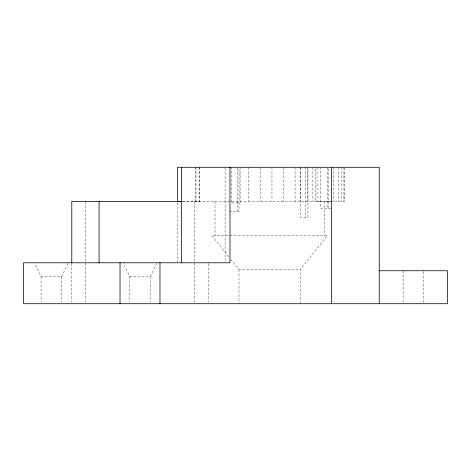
<?xml version="1.0" encoding="UTF-8"?>
<svg xmlns="http://www.w3.org/2000/svg" width="471" height="471" viewBox="0 0 471 471"><rect width="100%" height="100%" fill="white"/><g stroke="black" fill="none" stroke-linecap="round" stroke-linejoin="round"><path stroke-width="0.35" stroke-dasharray="2.35 1.77" d="M68.054 263.436L61.624 276.43L41.012 276.43L34.589 263.436M156.731 263.436L150.308 276.43L129.696 276.43L123.267 263.436M300.221 303.713L300.221 269.606L327.439 235.5L211.779 235.5L229.012 257.101M331.001 201.294L315.647 201.394L315.647 167.287M182.595 201.388L200.11 201.394M182.283 201.394L344.625 201.394L344.625 167.287M331.001 208.341L320.804 208.341L320.804 167.287M229.265 211.379L239.032 211.379L239.032 168.736M230.825 259.374L238.991 269.606L300.221 269.606M328.858 201.294L329.417 201.394M300.28 167.287L300.28 217.472L307.993 217.472L307.993 167.287M300.104 167.287L300.157 201.394M423.576 271.479L423.576 302.983M403.117 270.743L403.117 302.983M343.924 167.287L343.924 201.394M341.84 167.287L341.84 201.394M338.408 167.287L338.408 201.394M333.692 167.287L333.692 201.394M328.858 168.73L328.858 208.341M327.787 168.017L327.787 208.341M324.178 201.394L324.178 235.5M317.077 167.287L317.077 201.394M312.915 167.287L312.915 201.394M307.539 167.287L307.539 201.394M305.803 167.287L305.803 217.472M295.058 167.287L295.058 201.394M283.683 167.287L283.683 201.394M271.967 167.287L271.967 201.394M260.192 167.287L260.192 201.394M248.664 167.287L248.664 201.394M240.092 167.287L240.092 202.93L231.22 202.93L231.22 167.287M238.991 269.606L238.991 303.713M237.655 168.017L237.655 211.379M225.103 168.017L225.103 261.994M215.035 201.394L215.035 235.5M208.211 263.519L208.211 302.252M199.298 167.287L199.298 201.394M199.121 167.287L199.121 201.37L198.132 201.394L195.806 201.37L195.806 167.287M196.024 167.287L196.024 201.394M194.435 201.394L194.435 302.252M177.455 202.854L177.455 262.053M150.22 276.43L150.22 302.276M129.784 276.43L129.784 302.276M85.569 201.394L85.569 302.252M71.786 263.519L71.786 302.252M61.536 276.43L61.536 302.276M41.101 276.43L41.101 302.276"/><path stroke-width="0.71" d="M181.859 201.388L177.455 201.394L177.455 167.287L379.237 167.287L379.237 303.713M181.553 201.394L71.786 201.394L71.786 262.789M379.237 270.743L447.45 270.743L447.45 303.713L23.55 303.713L23.55 262.789L229.983 262.789L229.983 167.287M331.584 167.287L331.584 303.713M181.376 167.287L181.376 262.789M159.981 262.789L159.981 303.713M120.023 262.789L120.023 303.713M99.069 201.394L99.069 262.789"/></g></svg>
